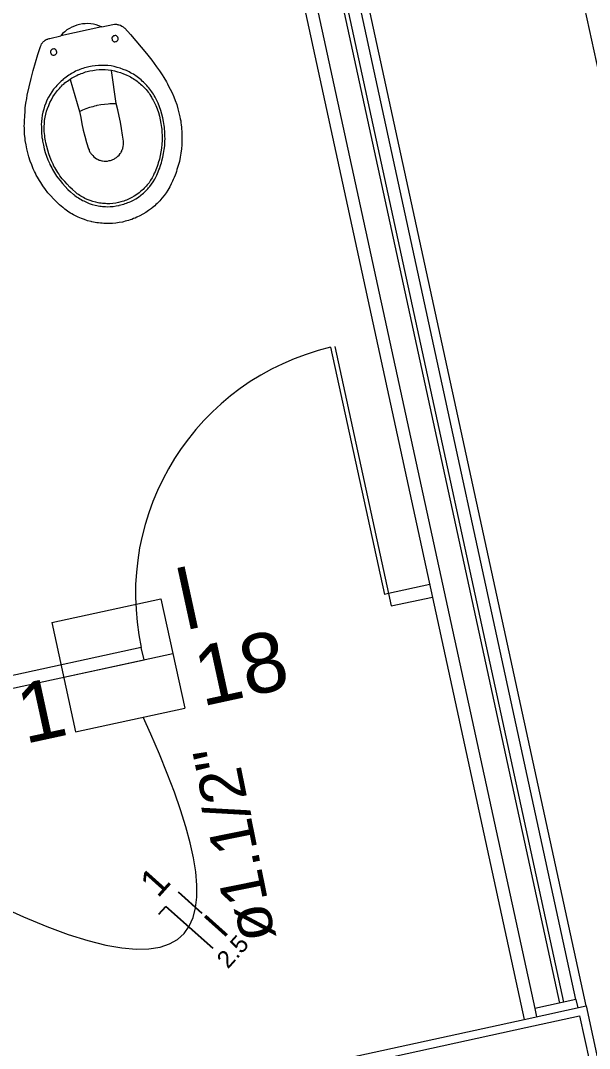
# Model space of a CAD drawing. Header units: millimetres. Extents: x -395 to 1008, y 9 to 692.
# Drawn here: x -30.888 to -29.539, y 49.342 to 51.78 of the extents above; entities that cross this region are included whole.
import ezdxf

# ---------------------------------------------------------------- set-up
doc = ezdxf.new("R2010")
doc.units = ezdxf.units.MM
doc.header["$LTSCALE"] = 0.1
doc.header["$MEASUREMENT"] = 0
for name, color, linetype, lineweight in [('.10 ultra fina', 240, 'Continuous', 5), ('.15', 150, 'Continuous', 15), ('.20', 130, 'Continuous', 5), ('.25', 70, 'Continuous', 5), ('.30', 50, 'Continuous', 5), ('.40 Interno parede', 27, 'Continuous', 5)]:
    doc.layers.add(name, color=color, linetype=linetype, lineweight=lineweight)
doc.styles.add('Arial', font='arial.ttf')

# ---------------------------------------------------------------- blocks, each defined once
blk = doc.blocks.new('eeetet')
at = {"layer": '.10 ultra fina', "color": 240, "lineweight": 5}
for p, q in [((665.5333, 103.2356), (661.6132, 121.2638)), ((663.653, 109.5298), (663.1005, 112.0704)), ((662.9539, 112.0385), (663.5064, 109.4979)), ((663.0461, 112.0381), (663.5901, 109.5366)), ((663.0559, 112.0402), (663.5998, 109.5387)), ((663.6292, 109.5451), (663.0852, 112.0466)), ((662.9875, 112.0254), (663.5314, 109.5238)), ((662.5045, 111.8513), (662.4072, 111.8301)), ((662.5045, 111.8513), (662.5309, 111.857)), ((662.5309, 111.857), (662.5343, 111.8577)), ((662.5343, 111.8577), (662.5373, 111.8579)), ((662.5373, 111.8579), (662.5394, 111.8578)), ((662.5394, 111.8578), (662.5409, 111.8576)), ((662.5409, 111.8576), (662.5425, 111.8575)), ((662.5425, 111.8575), (662.5442, 111.8568)), ((662.5442, 111.8568), (662.5458, 111.8567)), ((662.5458, 111.8567), (662.5491, 111.8553)), ((662.5491, 111.8553), (662.5521, 111.8534)), ((662.5521, 111.8534), (662.5538, 111.8528)), ((662.5538, 111.8528), (662.5551, 111.8515)), ((662.5551, 111.8515), (662.5563, 111.8507)), ((662.5563, 111.8507), (662.5576, 111.8495)), ((662.5576, 111.8495), (662.5589, 111.8482)), ((662.5589, 111.8482), (662.5722, 111.8338)), ((662.3618, 111.811), (662.3629, 111.8128)), ((662.3629, 111.8128), (662.3637, 111.814)), ((662.3637, 111.814), (662.3649, 111.8153)), ((662.3649, 111.8153), (662.3662, 111.8166)), ((662.3662, 111.8166), (662.3674, 111.8179)), ((662.3674, 111.8179), (662.37, 111.82)), ((662.37, 111.82), (662.3728, 111.8216)), ((662.3728, 111.8216), (662.3746, 111.8225)), ((662.3746, 111.8225), (662.3761, 111.8228)), ((662.3761, 111.8228), (662.3774, 111.8236)), ((662.3774, 111.8236), (662.3794, 111.8241)), ((662.3794, 111.8241), (662.3809, 111.8244)), ((662.3809, 111.8244), (662.4072, 111.8301)), ((662.5285, 111.8253), (662.5284, 111.8237)), ((662.5284, 111.8237), (662.5287, 111.8222)), ((662.5292, 111.827), (662.5285, 111.8253)), ((662.5287, 111.8222), (662.529, 111.8208)), ((662.529, 111.8208), (662.5292, 111.8198)), ((662.5296, 111.8275), (662.5292, 111.827)), ((662.5292, 111.8198), (662.5299, 111.8189)), ((662.5305, 111.8282), (662.5296, 111.8275)), ((662.5299, 111.8189), (662.5305, 111.8185)), ((662.5308, 111.8288), (662.5305, 111.8282)), ((662.5305, 111.8185), (662.5312, 111.8177)), ((662.5317, 111.8295), (662.5308, 111.8288)), ((662.5312, 111.8177), (662.5318, 111.8173)), ((662.5321, 111.8301), (662.5317, 111.8295)), ((662.5318, 111.8173), (662.5324, 111.8169)), ((662.5331, 111.8304), (662.5321, 111.8301)), ((662.5324, 111.8169), (662.5341, 111.8162)), ((662.5345, 111.8307), (662.5331, 111.8304)), ((662.5341, 111.8162), (662.5357, 111.8161)), ((662.536, 111.831), (662.5345, 111.8307)), ((662.5357, 111.8161), (662.5376, 111.8165)), ((662.5376, 111.8308), (662.536, 111.831)), ((662.5392, 111.8302), (662.5376, 111.8308)), ((662.5376, 111.8165), (662.5386, 111.8167)), ((662.5386, 111.8167), (662.5396, 111.8169)), ((662.5398, 111.8298), (662.5392, 111.8302)), ((662.5396, 111.8169), (662.5404, 111.8176)), ((662.5404, 111.8294), (662.5398, 111.8298)), ((662.5411, 111.8285), (662.5404, 111.8294)), ((662.5404, 111.8176), (662.5408, 111.8182)), ((662.5408, 111.8182), (662.5417, 111.8189)), ((662.5417, 111.8281), (662.5411, 111.8285)), ((662.5424, 111.8273), (662.5417, 111.8281)), ((662.5417, 111.8189), (662.5421, 111.8195)), ((662.5421, 111.8195), (662.5425, 111.8201)), ((662.5426, 111.8263), (662.5424, 111.8273)), ((662.5425, 111.8201), (662.5431, 111.8218)), ((662.5433, 111.8254), (662.5426, 111.8263)), ((662.5431, 111.8218), (662.5433, 111.8234)), ((662.5433, 111.8234), (662.5433, 111.8254)), ((662.5722, 111.8338), (662.5852, 111.8187)), ((662.5852, 111.8187), (662.5982, 111.8036)), ((662.3529, 111.7861), (662.359, 111.8048)), ((662.359, 111.8048), (662.3603, 111.8081)), ((662.3603, 111.8081), (662.3618, 111.811)), ((662.3828, 111.792), (662.3826, 111.7905)), ((662.3826, 111.7905), (662.3834, 111.7891)), ((662.3829, 111.7936), (662.3828, 111.792)), ((662.3836, 111.7953), (662.3829, 111.7936)), ((662.3834, 111.7891), (662.3836, 111.7881)), ((662.384, 111.7959), (662.3836, 111.7953)), ((662.3844, 111.7965), (662.384, 111.7959)), ((662.3852, 111.7972), (662.3844, 111.7965)), ((662.3856, 111.7978), (662.3852, 111.7972)), ((662.3865, 111.7985), (662.3856, 111.7978)), ((662.387, 111.7986), (662.3865, 111.7985)), ((662.3884, 111.7989), (662.387, 111.7986)), ((662.3904, 111.7993), (662.3884, 111.7989)), ((662.392, 111.7992), (662.3904, 111.7993)), ((662.3937, 111.7985), (662.392, 111.7992)), ((662.3942, 111.7981), (662.3937, 111.7985)), ((662.3948, 111.7977), (662.3942, 111.7981)), ((662.3955, 111.7969), (662.3948, 111.7977)), ((662.3961, 111.7965), (662.3955, 111.7969)), ((662.3963, 111.7955), (662.3961, 111.7965)), ((662.3971, 111.7946), (662.3963, 111.7955)), ((662.3965, 111.7879), (662.3969, 111.7885)), ((662.3969, 111.7885), (662.3975, 111.7901)), ((662.3973, 111.7937), (662.3971, 111.7946)), ((662.3977, 111.7917), (662.3973, 111.7937)), ((662.3975, 111.7901), (662.3977, 111.7917)), ((662.5982, 111.8036), (662.6108, 111.7884)), ((662.6108, 111.7884), (662.6229, 111.7726)), ((662.3417, 111.7478), (662.3473, 111.7669)), ((662.3473, 111.7669), (662.3529, 111.7861)), ((662.3836, 111.7881), (662.3843, 111.7873)), ((662.3843, 111.7873), (662.3844, 111.7868)), ((662.3844, 111.7868), (662.3851, 111.7859)), ((662.3851, 111.7859), (662.3857, 111.7855)), ((662.3857, 111.7855), (662.3868, 111.7852)), ((662.3868, 111.7852), (662.3885, 111.7846)), ((662.3885, 111.7846), (662.3901, 111.7844)), ((662.3901, 111.7844), (662.3915, 111.7847)), ((662.3915, 111.7847), (662.393, 111.7851)), ((662.393, 111.7851), (662.394, 111.7853)), ((662.394, 111.7853), (662.3944, 111.7859)), ((662.3944, 111.7859), (662.3952, 111.7866)), ((662.3952, 111.7866), (662.3956, 111.7872)), ((662.3956, 111.7872), (662.3965, 111.7879)), ((662.6229, 111.7726), (662.6345, 111.7567)), ((662.3367, 111.7288), (662.3417, 111.7478)), ((662.4323, 111.7409), (662.4292, 111.7387)), ((662.436, 111.7427), (662.4323, 111.7409)), ((662.4392, 111.7444), (662.436, 111.7427)), ((662.4424, 111.7462), (662.4392, 111.7444)), ((662.4461, 111.748), (662.4424, 111.7462)), ((662.4494, 111.7492), (662.4461, 111.748)), ((662.4487, 111.7383), (662.452, 111.7396)), ((662.4527, 111.7505), (662.4494, 111.7492)), ((662.452, 111.7396), (662.4553, 111.7408)), ((662.4565, 111.7518), (662.4527, 111.7505)), ((662.4553, 111.7408), (662.4591, 111.7421)), ((662.4598, 111.753), (662.4565, 111.7518)), ((662.4591, 111.7421), (662.4624, 111.7434)), ((662.4636, 111.7544), (662.4598, 111.753)), ((662.4624, 111.7434), (662.4658, 111.7446)), ((662.4675, 111.7552), (662.4636, 111.7544)), ((662.4658, 111.7446), (662.4697, 111.7454)), ((662.4709, 111.7564), (662.4675, 111.7552)), ((662.4697, 111.7454), (662.4759, 111.7473)), ((662.4738, 111.7571), (662.4709, 111.7564)), ((662.4817, 111.7583), (662.4738, 111.7571)), ((662.4759, 111.7473), (662.4833, 111.7484)), ((662.4891, 111.7594), (662.4817, 111.7583)), ((662.4833, 111.7484), (662.4908, 111.7495)), ((662.4967, 111.76), (662.4891, 111.7594)), ((662.4908, 111.7495), (662.4983, 111.7501)), ((662.5038, 111.76), (662.4967, 111.76)), ((662.4983, 111.7501), (662.5054, 111.7506)), ((662.5115, 111.7602), (662.5038, 111.76)), ((662.5054, 111.7506), (662.5126, 111.7502)), ((662.5188, 111.7597), (662.5115, 111.7602)), ((662.5126, 111.7502), (662.5199, 111.7497)), ((662.5266, 111.7588), (662.5188, 111.7597)), ((662.5199, 111.7497), (662.5273, 111.7488)), ((662.5336, 111.7573), (662.5266, 111.7588)), ((662.5273, 111.7488), (662.5347, 111.7473)), ((662.5383, 111.6698), (662.5275, 111.7478)), ((662.5412, 111.7554), (662.5336, 111.7573)), ((662.5347, 111.7473), (662.5418, 111.7453)), ((662.5483, 111.7533), (662.5412, 111.7554)), ((662.5418, 111.7453), (662.5489, 111.7432)), ((662.5555, 111.7508), (662.5483, 111.7533)), ((662.5489, 111.7432), (662.5557, 111.7406)), ((662.5627, 111.7483), (662.5555, 111.7508)), ((662.5557, 111.7406), (662.5624, 111.738)), ((662.5696, 111.7447), (662.5627, 111.7483)), ((662.5726, 111.7427), (662.5696, 111.7447)), ((662.576, 111.7409), (662.5726, 111.7427)), ((662.5795, 111.7391), (662.576, 111.7409)), ((662.6345, 111.7567), (662.634, 111.7566)), ((662.634, 111.7566), (662.6345, 111.7567)), ((662.6349, 111.7573), (662.6344, 111.7572)), ((662.6344, 111.7572), (662.6345, 111.7567)), ((662.6345, 111.7567), (662.6346, 111.7562)), ((662.6345, 111.7567), (662.6412, 111.7474)), ((662.6346, 111.7562), (662.6351, 111.7563)), ((662.635, 111.7568), (662.6349, 111.7573)), ((662.6351, 111.7563), (662.635, 111.7568)), ((662.6412, 111.7474), (662.6473, 111.738)), ((662.3322, 111.7094), (662.3367, 111.7288)), ((662.4026, 111.7175), (662.4, 111.715)), ((662.4054, 111.7207), (662.4026, 111.7175)), ((662.4081, 111.7228), (662.4054, 111.7207)), ((662.4111, 111.7255), (662.4081, 111.7228)), ((662.4136, 111.7281), (662.4111, 111.7255)), ((662.4115, 111.7139), (662.4146, 111.7161)), ((662.4167, 111.7303), (662.4136, 111.7281)), ((662.4146, 111.7161), (662.4171, 111.7187)), ((662.4198, 111.7325), (662.4167, 111.7303)), ((662.4171, 111.7187), (662.4203, 111.7209)), ((662.4229, 111.7348), (662.4198, 111.7325)), ((662.4203, 111.7209), (662.4234, 111.7231)), ((662.426, 111.737), (662.4229, 111.7348)), ((662.4234, 111.7231), (662.426, 111.7252)), ((662.4292, 111.7387), (662.426, 111.737)), ((662.426, 111.7252), (662.4291, 111.7274)), ((662.4291, 111.7274), (662.4322, 111.7296)), ((662.4293, 111.7264), (662.4518, 111.651)), ((662.4322, 111.7296), (662.4354, 111.7313)), ((662.4354, 111.7313), (662.4386, 111.7331)), ((662.4386, 111.7331), (662.4418, 111.7348)), ((662.4418, 111.7348), (662.4455, 111.7366)), ((662.4455, 111.7366), (662.4487, 111.7383)), ((662.5624, 111.738), (662.5692, 111.7348)), ((662.5692, 111.7348), (662.5726, 111.733)), ((662.5726, 111.733), (662.5756, 111.7311)), ((662.5756, 111.7311), (662.5786, 111.7292)), ((662.5786, 111.7292), (662.5822, 111.7269)), ((662.5825, 111.7372), (662.5795, 111.7391)), ((662.5822, 111.7269), (662.5851, 111.725)), ((662.5855, 111.7353), (662.5825, 111.7372)), ((662.5851, 111.725), (662.5882, 111.7226)), ((662.5885, 111.7329), (662.5855, 111.7353)), ((662.5882, 111.7226), (662.5907, 111.7206)), ((662.5916, 111.7305), (662.5885, 111.7329)), ((662.5907, 111.7206), (662.5938, 111.7182)), ((662.5947, 111.7281), (662.5916, 111.7305)), ((662.5938, 111.7182), (662.5964, 111.7157)), ((662.5978, 111.7257), (662.5947, 111.7281)), ((662.5964, 111.7157), (662.5995, 111.7133)), ((662.6004, 111.7232), (662.5978, 111.7257)), ((662.6035, 111.7208), (662.6004, 111.7232)), ((662.606, 111.7183), (662.6035, 111.7208)), ((662.6087, 111.7153), (662.606, 111.7183)), ((662.6113, 111.7128), (662.6087, 111.7153)), ((662.6473, 111.738), (662.6518, 111.7313)), ((662.6518, 111.7313), (662.6576, 111.7213)), ((662.6576, 111.7213), (662.6602, 111.7163)), ((662.6602, 111.7163), (662.6628, 111.7112)), ((662.3277, 111.69), (662.3322, 111.7094)), ((662.3817, 111.691), (662.378, 111.6846)), ((662.3859, 111.6976), (662.3817, 111.691)), ((662.3902, 111.7036), (662.3859, 111.6976)), ((662.3886, 111.6853), (662.3924, 111.6913)), ((662.3951, 111.7093), (662.3902, 111.7036)), ((662.3924, 111.6913), (662.3967, 111.6973)), ((662.3975, 111.7124), (662.3951, 111.7093)), ((662.3967, 111.6973), (662.3991, 111.7004)), ((662.4, 111.715), (662.3975, 111.7124)), ((662.3991, 111.7004), (662.4016, 111.703)), ((662.4016, 111.703), (662.4041, 111.7056)), ((662.4041, 111.7056), (662.4065, 111.7087)), ((662.4065, 111.7087), (662.409, 111.7113)), ((662.409, 111.7113), (662.4115, 111.7139)), ((662.5995, 111.7133), (662.602, 111.7108)), ((662.602, 111.7108), (662.6047, 111.7078)), ((662.6047, 111.7078), (662.6073, 111.7053)), ((662.6073, 111.7053), (662.6094, 111.7027)), ((662.6094, 111.7027), (662.6121, 111.6997)), ((662.6135, 111.7097), (662.6113, 111.7128)), ((662.6121, 111.6997), (662.6143, 111.6966)), ((662.6161, 111.7072), (662.6135, 111.7097)), ((662.6143, 111.6966), (662.6165, 111.694)), ((662.6183, 111.7041), (662.6161, 111.7072)), ((662.6165, 111.694), (662.6187, 111.6909)), ((662.6206, 111.701), (662.6183, 111.7041)), ((662.6187, 111.6909), (662.6204, 111.6876)), ((662.6228, 111.6979), (662.6206, 111.701)), ((662.625, 111.6948), (662.6228, 111.6979)), ((662.6272, 111.6917), (662.625, 111.6948)), ((662.6289, 111.6885), (662.6272, 111.6917)), ((662.6628, 111.7112), (662.6665, 111.7038)), ((662.6665, 111.7038), (662.671, 111.6951)), ((662.671, 111.6951), (662.675, 111.6857)), ((662.323, 111.6598), (662.3242, 111.6708)), ((662.3242, 111.6708), (662.3264, 111.682)), ((662.3264, 111.682), (662.3277, 111.69)), ((662.3718, 111.6709), (662.3687, 111.6636)), ((662.3744, 111.6776), (662.3718, 111.6709)), ((662.378, 111.6846), (662.3744, 111.6776)), ((662.3786, 111.6653), (662.3813, 111.672)), ((662.3813, 111.672), (662.3849, 111.6789)), ((662.3849, 111.6789), (662.3886, 111.6853)), ((662.4936, 111.6657), (662.5025, 111.6671)), ((662.5025, 111.6671), (662.511, 111.6685)), ((662.511, 111.6685), (662.5195, 111.6693)), ((662.5195, 111.6693), (662.5235, 111.6696)), ((662.5235, 111.6696), (662.5281, 111.6696)), ((662.5281, 111.6696), (662.5321, 111.67)), ((662.5321, 111.67), (662.5362, 111.6699)), ((662.5362, 111.6699), (662.5383, 111.6698)), ((662.5421, 111.6548), (662.5383, 111.6698)), ((662.6204, 111.6876), (662.6226, 111.6845)), ((662.6226, 111.6845), (662.6243, 111.6813)), ((662.6243, 111.6813), (662.626, 111.6781)), ((662.626, 111.6781), (662.6278, 111.6749)), ((662.6278, 111.6749), (662.6295, 111.6717)), ((662.6307, 111.6848), (662.6289, 111.6885)), ((662.6295, 111.6717), (662.6324, 111.6652)), ((662.6324, 111.6816), (662.6307, 111.6848)), ((662.6341, 111.6789), (662.6324, 111.6816)), ((662.6379, 111.6705), (662.6341, 111.6789)), ((662.6413, 111.662), (662.6379, 111.6705)), ((662.675, 111.6857), (662.6785, 111.6768)), ((662.6785, 111.6768), (662.6821, 111.6673)), ((662.6821, 111.6673), (662.6847, 111.6576)), ((662.3217, 111.6401), (662.3223, 111.6515)), ((662.3223, 111.6515), (662.323, 111.6598)), ((662.3647, 111.6494), (662.3632, 111.642)), ((662.3667, 111.6565), (662.3647, 111.6494)), ((662.3687, 111.6636), (662.3667, 111.6565)), ((662.3699, 111.6373), (662.3714, 111.6443)), ((662.3714, 111.6443), (662.3735, 111.6514)), ((662.3735, 111.6514), (662.3755, 111.6584)), ((662.3755, 111.6584), (662.3786, 111.6653)), ((662.4518, 111.651), (662.4597, 111.6548)), ((662.4518, 111.651), (662.4544, 111.6367)), ((662.4597, 111.6548), (662.4677, 111.658)), ((662.4677, 111.658), (662.4758, 111.6608)), ((662.4758, 111.6608), (662.4796, 111.6621)), ((662.4796, 111.6621), (662.484, 111.6631)), ((662.484, 111.6631), (662.4878, 111.6644)), ((662.4878, 111.6644), (662.4922, 111.6654)), ((662.4922, 111.6654), (662.4936, 111.6657)), ((662.5459, 111.6397), (662.5421, 111.6548)), ((662.6324, 111.6652), (662.6357, 111.6572)), ((662.6357, 111.6572), (662.6386, 111.6486)), ((662.6386, 111.6486), (662.641, 111.6399)), ((662.6442, 111.6534), (662.6413, 111.662)), ((662.6466, 111.6447), (662.6442, 111.6534)), ((662.649, 111.636), (662.6466, 111.6447)), ((662.6847, 111.6576), (662.6873, 111.648)), ((662.6873, 111.648), (662.6895, 111.6382)), ((662.3206, 111.6168), (662.3211, 111.6215)), ((662.3211, 111.6287), (662.3217, 111.6401)), ((662.3211, 111.6215), (662.3211, 111.6287)), ((662.3613, 111.6272), (662.3609, 111.6195)), ((662.3609, 111.6195), (662.3611, 111.6164)), ((662.3623, 111.6346), (662.3613, 111.6272)), ((662.3632, 111.642), (662.3623, 111.6346)), ((662.368, 111.6154), (662.3684, 111.6226)), ((662.3684, 111.6226), (662.3689, 111.6299)), ((662.3689, 111.6299), (662.3699, 111.6373)), ((662.4544, 111.6367), (662.4572, 111.6215)), ((662.4572, 111.6215), (662.4605, 111.6063)), ((662.5485, 111.6254), (662.5459, 111.6397)), ((662.5513, 111.6102), (662.5485, 111.6254)), ((662.641, 111.6399), (662.6429, 111.6311)), ((662.6429, 111.6311), (662.6448, 111.6223)), ((662.6448, 111.6223), (662.6458, 111.6133)), ((662.6509, 111.6273), (662.649, 111.636)), ((662.6515, 111.6223), (662.6509, 111.6273)), ((662.6524, 111.6179), (662.6515, 111.6223)), ((662.6529, 111.6134), (662.6524, 111.6179)), ((662.6895, 111.6382), (662.6905, 111.6333)), ((662.6905, 111.6333), (662.6916, 111.6284)), ((662.6916, 111.6284), (662.6921, 111.6239)), ((662.6921, 111.6239), (662.6926, 111.6189)), ((662.6926, 111.6189), (662.6932, 111.6139)), ((662.3207, 111.6117), (662.3206, 111.6168)), ((662.3208, 111.6066), (662.3207, 111.6117)), ((662.3213, 111.6016), (662.3208, 111.6066)), ((662.3214, 111.5965), (662.3213, 111.6016)), ((662.3219, 111.592), (662.3214, 111.5965)), ((662.3611, 111.6164), (662.3611, 111.6118)), ((662.3611, 111.6118), (662.3611, 111.6072)), ((662.3611, 111.6072), (662.3615, 111.6027)), ((662.3615, 111.6027), (662.3615, 111.5981)), ((662.3615, 111.5981), (662.362, 111.5936)), ((662.362, 111.5936), (662.3624, 111.5891)), ((662.3681, 111.6077), (662.368, 111.6154)), ((662.3681, 111.6031), (662.3681, 111.6077)), ((662.3686, 111.5986), (662.3681, 111.6031)), ((662.369, 111.5941), (662.3686, 111.5986)), ((662.3695, 111.5896), (662.369, 111.5941)), ((662.4605, 111.6063), (662.4641, 111.5923)), ((662.5536, 111.5948), (662.5513, 111.6102)), ((662.5557, 111.5805), (662.5536, 111.5948)), ((662.6458, 111.6133), (662.6467, 111.6089)), ((662.6467, 111.6089), (662.6467, 111.6043)), ((662.6467, 111.6043), (662.647, 111.6003)), ((662.647, 111.6003), (662.6475, 111.5958)), ((662.6475, 111.5958), (662.6475, 111.5912)), ((662.6534, 111.6089), (662.6529, 111.6134)), ((662.6538, 111.6044), (662.6534, 111.6089)), ((662.6543, 111.5999), (662.6538, 111.6044)), ((662.6543, 111.5952), (662.6543, 111.5999)), ((662.6543, 111.5906), (662.6543, 111.5952)), ((662.6932, 111.6139), (662.6938, 111.6089)), ((662.6938, 111.6089), (662.6944, 111.604)), ((662.6944, 111.604), (662.6944, 111.5989)), ((662.6944, 111.5989), (662.6945, 111.5917)), ((662.3225, 111.587), (662.3219, 111.592)), ((662.323, 111.5821), (662.3225, 111.587)), ((662.3247, 111.5722), (662.323, 111.5821)), ((662.3263, 111.5623), (662.3247, 111.5722)), ((662.3624, 111.5891), (662.3634, 111.5847)), ((662.3634, 111.5847), (662.3639, 111.5802)), ((662.3639, 111.5802), (662.3658, 111.5714)), ((662.3658, 111.5714), (662.3678, 111.5621)), ((662.3704, 111.5852), (662.3695, 111.5896)), ((662.3708, 111.5812), (662.3704, 111.5852)), ((662.3718, 111.5768), (662.3708, 111.5812)), ((662.3737, 111.568), (662.3718, 111.5768)), ((662.4641, 111.5923), (662.4684, 111.5773)), ((662.4684, 111.5773), (662.4731, 111.5625)), ((662.5553, 111.5681), (662.5559, 111.5723)), ((662.556, 111.5764), (662.5557, 111.5805)), ((662.5559, 111.5723), (662.556, 111.5764)), ((662.6468, 111.5731), (662.6462, 111.5643)), ((662.6475, 111.582), (662.6468, 111.5731)), ((662.6475, 111.5912), (662.6475, 111.5866)), ((662.6475, 111.5866), (662.6475, 111.582)), ((662.6526, 111.5606), (662.6537, 111.5695)), ((662.6537, 111.5695), (662.6543, 111.5789)), ((662.6544, 111.5876), (662.6543, 111.5906)), ((662.6543, 111.5789), (662.6544, 111.5876)), ((662.6941, 111.5722), (662.6932, 111.5623)), ((662.6945, 111.582), (662.6941, 111.5722)), ((662.6945, 111.5917), (662.6945, 111.582)), ((662.3289, 111.5526), (662.3263, 111.5623)), ((662.3315, 111.543), (662.3289, 111.5526)), ((662.3678, 111.5621), (662.3702, 111.5534)), ((662.3702, 111.5534), (662.3731, 111.5448)), ((662.3731, 111.5448), (662.3765, 111.5364)), ((662.3761, 111.5593), (662.3737, 111.568)), ((662.3785, 111.5506), (662.3761, 111.5593)), ((662.3819, 111.5421), (662.3785, 111.5506)), ((662.4731, 111.5625), (662.4741, 111.5602)), ((662.4741, 111.5602), (662.4746, 111.5582)), ((662.4746, 111.5582), (662.4755, 111.5564)), ((662.4755, 111.5564), (662.4764, 111.5545)), ((662.4764, 111.5545), (662.4778, 111.5528)), ((662.4778, 111.5528), (662.4787, 111.5509)), ((662.4787, 111.5509), (662.48, 111.5497)), ((662.48, 111.5497), (662.4828, 111.5462)), ((662.4828, 111.5462), (662.4854, 111.5437)), ((662.5395, 111.5421), (662.5424, 111.5448)), ((662.5424, 111.5448), (662.5454, 111.5475)), ((662.5454, 111.5475), (662.5477, 111.5511)), ((662.5477, 111.5511), (662.5494, 111.553)), ((662.5494, 111.553), (662.5505, 111.5548)), ((662.5505, 111.5548), (662.5517, 111.5566)), ((662.5517, 111.5566), (662.5523, 111.5582)), ((662.5523, 111.5582), (662.5529, 111.5604)), ((662.5529, 111.5604), (662.554, 111.5622)), ((662.554, 111.5622), (662.5546, 111.5643)), ((662.5546, 111.5643), (662.5553, 111.5681)), ((662.6428, 111.5467), (662.6411, 111.5381)), ((662.6446, 111.5553), (662.6428, 111.5467)), ((662.6462, 111.5643), (662.6446, 111.5553)), ((662.6494, 111.5425), (662.651, 111.5515)), ((662.651, 111.5515), (662.6526, 111.5606)), ((662.6918, 111.5522), (662.6904, 111.5422)), ((662.6932, 111.5623), (662.6918, 111.5522)), ((662.3346, 111.5334), (662.3315, 111.543)), ((662.3381, 111.5244), (662.3346, 111.5334)), ((662.3417, 111.515), (662.3381, 111.5244)), ((662.3765, 111.5364), (662.3803, 111.528)), ((662.3803, 111.528), (662.3814, 111.5252)), ((662.3814, 111.5252), (662.3833, 111.5215)), ((662.3851, 111.5342), (662.3819, 111.5421)), ((662.3833, 111.5215), (662.3857, 111.5174)), ((662.389, 111.5258), (662.3851, 111.5342)), ((662.3909, 111.5216), (662.389, 111.5258)), ((662.3932, 111.518), (662.3909, 111.5216)), ((662.4854, 111.5437), (662.4891, 111.5409)), ((662.4891, 111.5409), (662.492, 111.539)), ((662.492, 111.539), (662.4944, 111.5375)), ((662.4944, 111.5375), (662.4961, 111.5368)), ((662.4961, 111.5368), (662.4984, 111.5358)), ((662.4984, 111.5358), (662.5, 111.5351)), ((662.5, 111.5351), (662.5022, 111.5345)), ((662.5022, 111.5345), (662.5044, 111.534)), ((662.5044, 111.534), (662.506, 111.5338)), ((662.506, 111.5338), (662.5102, 111.5332)), ((662.5102, 111.5332), (662.5143, 111.5331)), ((662.5143, 111.5331), (662.5183, 111.5334)), ((662.5183, 111.5334), (662.5222, 111.5343)), ((662.5222, 111.5343), (662.5247, 111.5348)), ((662.5247, 111.5348), (662.5271, 111.5354)), ((662.5271, 111.5354), (662.529, 111.5363)), ((662.529, 111.5363), (662.5309, 111.5367)), ((662.5309, 111.5367), (662.5328, 111.5376)), ((662.5328, 111.5376), (662.5346, 111.5385)), ((662.5346, 111.5385), (662.5364, 111.5399)), ((662.5364, 111.5399), (662.5395, 111.5421)), ((662.6357, 111.5206), (662.634, 111.5166)), ((662.6373, 111.525), (662.6357, 111.5206)), ((662.6384, 111.5294), (662.6373, 111.525)), ((662.6411, 111.5381), (662.6384, 111.5294)), ((662.6418, 111.5163), (662.6429, 111.5206)), ((662.6429, 111.5206), (662.6445, 111.5251)), ((662.6445, 111.5251), (662.6461, 111.5295)), ((662.6461, 111.5295), (662.6472, 111.5338)), ((662.6472, 111.5338), (662.6494, 111.5425)), ((662.6859, 111.5228), (662.6843, 111.5184)), ((662.6884, 111.5326), (662.6859, 111.5228)), ((662.6904, 111.5422), (662.6884, 111.5326)), ((662.3447, 111.5085), (662.3417, 111.515)), ((662.3471, 111.5044), (662.3447, 111.5085)), ((662.3491, 111.4997), (662.3471, 111.5044)), ((662.3516, 111.4952), (662.3491, 111.4997)), ((662.3857, 111.5174), (662.3876, 111.5132)), ((662.3876, 111.5132), (662.3901, 111.5091)), ((662.3901, 111.5091), (662.3924, 111.5055)), ((662.3924, 111.5055), (662.3948, 111.5015)), ((662.3952, 111.5138), (662.3932, 111.518)), ((662.3948, 111.5015), (662.3971, 111.4979)), ((662.3975, 111.5102), (662.3952, 111.5138)), ((662.3971, 111.4979), (662.4, 111.4939)), ((662.3999, 111.5062), (662.3975, 111.5102)), ((662.4027, 111.5027), (662.3999, 111.5062)), ((662.4051, 111.4986), (662.4027, 111.5027)), ((662.4103, 111.4915), (662.4051, 111.4986)), ((662.627, 111.4998), (662.6236, 111.4939)), ((662.629, 111.5043), (662.627, 111.4998)), ((662.6307, 111.5082), (662.629, 111.5043)), ((662.63, 111.4907), (662.6332, 111.497)), ((662.6324, 111.5122), (662.6307, 111.5082)), ((662.634, 111.5166), (662.6324, 111.5122)), ((662.6332, 111.497), (662.6346, 111.4999)), ((662.6346, 111.4999), (662.6363, 111.5038)), ((662.6363, 111.5038), (662.638, 111.5078)), ((662.638, 111.5078), (662.6401, 111.5123)), ((662.6401, 111.5123), (662.6418, 111.5163)), ((662.6782, 111.4996), (662.6762, 111.4946)), ((662.6797, 111.5041), (662.6782, 111.4996)), ((662.6813, 111.5085), (662.6797, 111.5041)), ((662.6828, 111.5134), (662.6813, 111.5085)), ((662.6843, 111.5184), (662.6828, 111.5134)), ((662.3541, 111.4911), (662.3516, 111.4952)), ((662.3565, 111.487), (662.3541, 111.4911)), ((662.3595, 111.4825), (662.3565, 111.487)), ((662.3619, 111.4785), (662.3595, 111.4825)), ((662.3648, 111.4745), (662.3619, 111.4785)), ((662.3708, 111.466), (662.3648, 111.4745)), ((662.4, 111.4939), (662.4056, 111.4869)), ((662.4056, 111.4869), (662.4112, 111.48)), ((662.4164, 111.4847), (662.4103, 111.4915)), ((662.4112, 111.48), (662.4173, 111.4731)), ((662.4219, 111.4782), (662.4164, 111.4847)), ((662.4173, 111.4731), (662.4239, 111.4663)), ((662.4284, 111.4714), (662.4219, 111.4782)), ((662.4348, 111.4656), (662.4284, 111.4714)), ((662.6075, 111.4715), (662.605, 111.4689)), ((662.6095, 111.474), (662.6075, 111.4715)), ((662.612, 111.4766), (662.6095, 111.474)), ((662.6165, 111.4821), (662.612, 111.4766)), ((662.6155, 111.4701), (662.618, 111.4727)), ((662.6203, 111.4881), (662.6165, 111.4821)), ((662.618, 111.4727), (662.6223, 111.4788)), ((662.6236, 111.4939), (662.6203, 111.4881)), ((662.6223, 111.4788), (662.6262, 111.4842)), ((662.6262, 111.4842), (662.63, 111.4907)), ((662.6658, 111.4719), (662.6612, 111.4647)), ((662.6693, 111.4793), (662.6658, 111.4719)), ((662.6725, 111.4856), (662.6693, 111.4793)), ((662.6741, 111.49), (662.6725, 111.4856)), ((662.6762, 111.4946), (662.6741, 111.49)), ((662.3766, 111.4581), (662.3708, 111.466)), ((662.3833, 111.4509), (662.3766, 111.4581)), ((662.39, 111.4436), (662.3833, 111.4509)), ((662.4239, 111.4663), (662.4304, 111.4601)), ((662.4304, 111.4601), (662.4373, 111.4544)), ((662.4418, 111.4595), (662.4348, 111.4656)), ((662.4373, 111.4544), (662.4379, 111.454)), ((662.4379, 111.454), (662.4404, 111.4515)), ((662.4404, 111.4515), (662.4434, 111.4496)), ((662.4462, 111.4558), (662.4418, 111.4595)), ((662.4434, 111.4496), (662.4464, 111.4477)), ((662.4491, 111.4539), (662.4462, 111.4558)), ((662.4464, 111.4477), (662.4494, 111.4458)), ((662.4521, 111.452), (662.4491, 111.4539)), ((662.4551, 111.4501), (662.4521, 111.452)), ((662.4579, 111.4487), (662.4551, 111.4501)), ((662.4609, 111.4468), (662.4579, 111.4487)), ((662.5815, 111.45), (662.5756, 111.4466)), ((662.5873, 111.4538), (662.5815, 111.45)), ((662.5853, 111.4441), (662.5916, 111.4481)), ((662.593, 111.4581), (662.5873, 111.4538)), ((662.5916, 111.4481), (662.5973, 111.4524)), ((662.5974, 111.4616), (662.593, 111.4581)), ((662.5973, 111.4524), (662.5977, 111.453)), ((662.5999, 111.4642), (662.5974, 111.4616)), ((662.5977, 111.453), (662.6003, 111.4551)), ((662.6025, 111.4663), (662.5999, 111.4642)), ((662.6003, 111.4551), (662.603, 111.4572)), ((662.605, 111.4689), (662.6025, 111.4663)), ((662.603, 111.4572), (662.6059, 111.4599)), ((662.6059, 111.4599), (662.6085, 111.4625)), ((662.6085, 111.4625), (662.611, 111.4651)), ((662.611, 111.4651), (662.6135, 111.4677)), ((662.6135, 111.4677), (662.6155, 111.4701)), ((662.6523, 111.4515), (662.647, 111.4453)), ((662.657, 111.4582), (662.6523, 111.4515)), ((662.6612, 111.4647), (662.657, 111.4582)), ((662.3967, 111.4364), (662.39, 111.4436)), ((662.4042, 111.4298), (662.3967, 111.4364)), ((662.4118, 111.4233), (662.4042, 111.4298)), ((662.4136, 111.4221), (662.4118, 111.4233)), ((662.4494, 111.4458), (662.4523, 111.4439)), ((662.4523, 111.4439), (662.4553, 111.442)), ((662.4553, 111.442), (662.4583, 111.4401)), ((662.4583, 111.4401), (662.4616, 111.4387)), ((662.4639, 111.4449), (662.4609, 111.4468)), ((662.4616, 111.4387), (662.468, 111.4355)), ((662.4701, 111.4421), (662.4639, 111.4449)), ((662.468, 111.4355), (662.4747, 111.4329)), ((662.4768, 111.4395), (662.4701, 111.4421)), ((662.4747, 111.4329), (662.4813, 111.4307)), ((662.4834, 111.4373), (662.4768, 111.4395)), ((662.4813, 111.4307), (662.4884, 111.4287)), ((662.4899, 111.4357), (662.4834, 111.4373)), ((662.4884, 111.4287), (662.4889, 111.4288)), ((662.4889, 111.4288), (662.4926, 111.4281)), ((662.4958, 111.4344), (662.4899, 111.4357)), ((662.4926, 111.4281), (662.4959, 111.4272)), ((662.4991, 111.4336), (662.4958, 111.4344)), ((662.4959, 111.4272), (662.4996, 111.4265)), ((662.5027, 111.4333), (662.4991, 111.4336)), ((662.4996, 111.4265), (662.5028, 111.4262)), ((662.5059, 111.433), (662.5027, 111.4333)), ((662.5028, 111.4262), (662.5064, 111.4259)), ((662.5095, 111.4328), (662.5059, 111.433)), ((662.5064, 111.4259), (662.51, 111.4257)), ((662.5131, 111.4325), (662.5095, 111.4328)), ((662.51, 111.4257), (662.5136, 111.4255)), ((662.5163, 111.4322), (662.5131, 111.4325)), ((662.5136, 111.4255), (662.5173, 111.4252)), ((662.5234, 111.4322), (662.5163, 111.4322)), ((662.5173, 111.4252), (662.5244, 111.4253)), ((662.5305, 111.4327), (662.5234, 111.4322)), ((662.5244, 111.4253), (662.5315, 111.4258)), ((662.5374, 111.4337), (662.5305, 111.4327)), ((662.5315, 111.4258), (662.5384, 111.4268)), ((662.5438, 111.4351), (662.5374, 111.4337)), ((662.5384, 111.4268), (662.5453, 111.4283)), ((662.5497, 111.4364), (662.5438, 111.4351)), ((662.5453, 111.4283), (662.5458, 111.4284)), ((662.5458, 111.4284), (662.5497, 111.4292)), ((662.5531, 111.4371), (662.5497, 111.4364)), ((662.5497, 111.4292), (662.5531, 111.43)), ((662.5564, 111.4384), (662.5531, 111.4371)), ((662.5531, 111.43), (662.5564, 111.4312)), ((662.5597, 111.4396), (662.5564, 111.4384)), ((662.5564, 111.4312), (662.5597, 111.4324)), ((662.563, 111.4408), (662.5597, 111.4396)), ((662.5597, 111.4324), (662.5631, 111.4332)), ((662.5663, 111.4421), (662.563, 111.4408)), ((662.5631, 111.4332), (662.5664, 111.4349)), ((662.569, 111.4437), (662.5663, 111.4421)), ((662.5664, 111.4349), (662.5697, 111.4361)), ((662.5756, 111.4466), (662.569, 111.4437)), ((662.5697, 111.4361), (662.573, 111.4374)), ((662.573, 111.4374), (662.5794, 111.4408)), ((662.5794, 111.4408), (662.5853, 111.4441)), ((662.6268, 111.425), (662.6238, 111.4223)), ((662.6299, 111.4272), (662.6268, 111.425)), ((662.6328, 111.4304), (662.6299, 111.4272)), ((662.6358, 111.4331), (662.6328, 111.4304)), ((662.6388, 111.4358), (662.6358, 111.4331)), ((662.6417, 111.439), (662.6388, 111.4358)), ((662.6441, 111.4421), (662.6417, 111.439)), ((662.647, 111.4453), (662.6441, 111.4421)), ((662.4168, 111.4193), (662.4136, 111.4221)), ((662.4198, 111.4169), (662.4168, 111.4193)), ((662.4234, 111.4146), (662.4198, 111.4169)), ((662.4265, 111.4122), (662.4234, 111.4146)), ((662.4301, 111.4099), (662.4265, 111.4122)), ((662.4335, 111.4081), (662.4301, 111.4099)), ((662.4371, 111.4058), (662.4335, 111.4081)), ((662.4406, 111.404), (662.4371, 111.4058)), ((662.448, 111.4005), (662.4406, 111.404)), ((662.4559, 111.3971), (662.448, 111.4005)), ((662.5872, 111.4), (662.5835, 111.3982)), ((662.5947, 111.4032), (662.5872, 111.4)), ((662.6015, 111.4072), (662.5947, 111.4032)), ((662.6088, 111.4114), (662.6015, 111.4072)), ((662.6155, 111.4159), (662.6088, 111.4114)), ((662.6221, 111.4209), (662.6155, 111.4159)), ((662.6238, 111.4223), (662.6221, 111.4209)), ((662.4631, 111.3945), (662.4559, 111.3971)), ((662.4709, 111.3916), (662.4631, 111.3945)), ((662.4789, 111.3898), (662.4709, 111.3916)), ((662.4811, 111.3892), (662.4789, 111.3898)), ((662.4848, 111.3885), (662.4811, 111.3892)), ((662.4891, 111.3879), (662.4848, 111.3885)), ((662.4928, 111.3872), (662.4891, 111.3879)), ((662.497, 111.3866), (662.4928, 111.3872)), ((662.5013, 111.3859), (662.497, 111.3866)), ((662.5054, 111.3858), (662.5013, 111.3859)), ((662.5096, 111.3852), (662.5054, 111.3858)), ((662.5132, 111.385), (662.5096, 111.3852)), ((662.5214, 111.3852), (662.5132, 111.385)), ((662.53, 111.3855), (662.5214, 111.3852)), ((662.538, 111.3863), (662.53, 111.3855)), ((662.546, 111.3875), (662.538, 111.3863)), ((662.5539, 111.3887), (662.546, 111.3875)), ((662.5563, 111.3892), (662.5539, 111.3887)), ((662.5601, 111.3906), (662.5563, 111.3892)), ((662.564, 111.3914), (662.5601, 111.3906)), ((662.5678, 111.3927), (662.564, 111.3914)), ((662.5718, 111.3936), (662.5678, 111.3927)), ((662.5756, 111.3949), (662.5718, 111.3936)), ((662.5797, 111.3969), (662.5756, 111.3949)), ((662.5835, 111.3982), (662.5797, 111.3969)), ((663.0472, 111.0917), (663.1747, 110.5054)), ((663.057, 111.0939), (663.1845, 110.5076)), ((663.2822, 110.5288), (663.1845, 110.5076)), ((663.1845, 110.5076), (663.1747, 110.5054)), ((663.1845, 110.5076), (663.1909, 110.4782)), ((663.1909, 110.4782), (663.2886, 110.4995)), ((662.5982, 110.3801), (662.1927, 110.2919)), ((662.6046, 110.3508), (662.5982, 110.3801)), ((662.1991, 110.2626), (662.6046, 110.3508)), ((663.5064, 109.4979), (663.653, 109.5298)), ((663.6292, 109.5451), (663.5314, 109.5238)), ((663.5314, 109.5238), (663.5357, 109.5043)), ((663.6292, 109.5451), (663.6334, 109.5255)), ((663.653, 109.5298), (663.6848, 109.3832)), ((657.1548, 108.1168), (663.5064, 109.4979)), ((663.5106, 109.4784), (663.6377, 109.506)), ((663.6377, 109.506), (663.661, 109.3985)), ((657.1395, 108.093), (663.5106, 109.4784))]:
    blk.add_line(p, q, dxfattribs=at)
for centre, radius, start, end in [((662.4694, 111.7771), 0.0822, 65.0199, 139.5152), ((663.1845, 110.5076), 0.6, 103.2225, 192.2675)]:
    blk.add_arc(centre, radius, start, end, dxfattribs=at)

msp = doc.modelspace()

# ---------------------------------------------------------------- linework, layer by layer
at = {"layer": '.15', "color": 150, "lineweight": 15}
for p, q in [((-30.814, 50.3521), (-30.555, 50.4084)), ((-30.555, 50.4084), (-30.4987, 50.1495)), ((-30.814, 50.3521), (-30.7577, 50.0932)), ((-30.7858, 50.2226), (-30.5269, 50.279)), ((-30.7577, 50.0932), (-30.4987, 50.1495))]:
    msp.add_line(p, q, dxfattribs=at)
at = {"layer": '.20', "color": 130, "lineweight": 20}
msp.add_lwpolyline([(-30.9413, 49.6813), (-30.8812, 49.6542), (-30.8257, 49.6313), (-30.7748, 49.6127), (-30.7282, 49.5981), (-30.686, 49.5875), (-30.6479, 49.5808), (-30.6138, 49.5777), (-30.5836, 49.5784), (-30.5573, 49.5825), (-30.5347, 49.5901), (-30.5156, 49.601), (-30.5, 49.615), (-30.4878, 49.6322), (-30.4787, 49.6524), (-30.4728, 49.6754), (-30.4699, 49.7012), (-30.4698, 49.7297), (-30.4725, 49.7607), (-30.4778, 49.7942), (-30.4857, 49.8299), (-30.4959, 49.868), (-30.5085, 49.9081), (-30.5232, 49.9502), (-30.54, 49.9942), (-30.5587, 50.0401), (-30.5792, 50.0876), (-30.5975, 50.128)], dxfattribs=at)
at = {"layer": '.25', "color": 70, "lineweight": 25}
for p, q in [((-30.4576, 49.6624), (-30.5135, 49.7125)), ((-30.5601, 49.6604), (-30.5434, 49.679)), ((-30.4316, 49.579), (-30.5434, 49.679))]:
    msp.add_line(p, q, dxfattribs=at)

# ---------------------------------------------------------------- block references
at = {"layer": '.30'}
msp.add_blockref('eeetet', (-693.1998, -60.0867), dxfattribs=at)

# ---------------------------------------------------------------- texts
at = {"layer": '.40 Interno parede', "color": 27, "line_spacing_factor": 0.9, "style": 'Arial'}
for s, insert, char_height, width, attachment_point, rotation in [('l', (-30.4973, 50.3336), 0.1412, 0.086646, 7, 12.2675), ('18', (-30.4575, 50.1509), 0.1412, 0.433799, 7, 12.2675), ('1', (-30.8782, 50.064), 0.1412, 0.216899, 7, 12.2675), ('ø1.1/2"', (-30.3273, 49.8368), 0.1059, 0.925083, 8, 101.4599), ('1', (-30.5453, 49.7161), 0.0653, 0.100107, 8, 48.1576), ('l', (-30.399, 49.6103), 0.0653, 0.03999, 8, 48.1576), ('2.5', (-30.3695, 49.5583), 0.04059, 0.152915, 8, 48.1576)]:
    msp.add_mtext(s, dxfattribs=dict(at, insert=insert, char_height=char_height, width=width, attachment_point=attachment_point, rotation=rotation))

doc.saveas('drawing.dxf')
